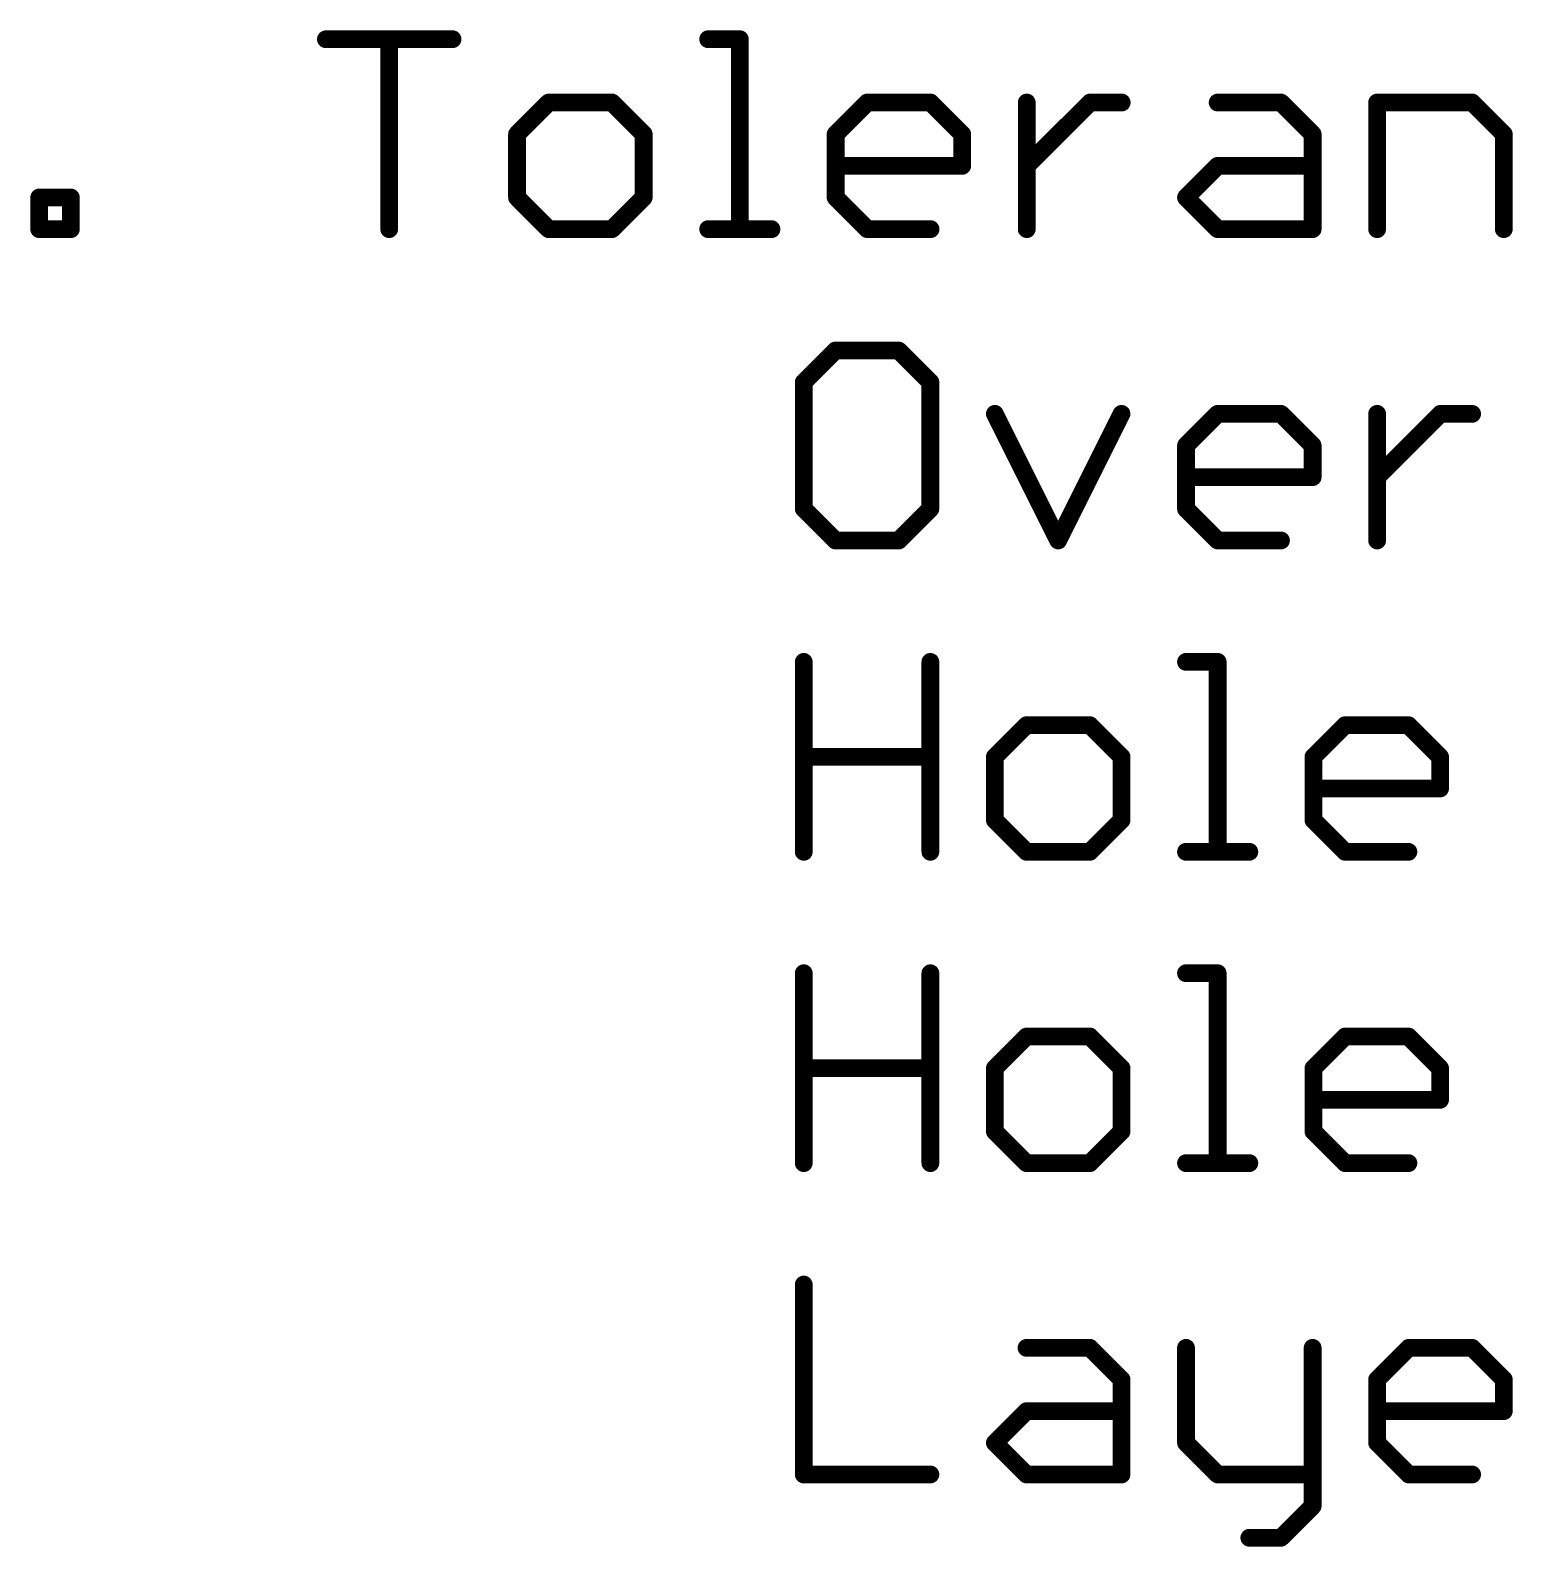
# Model space of a CAD drawing. Extents: x -1.41 to 8.41, y -3.01 to 3.01.
# Drawn here: x 1.864 to 2.364, y -0.776 to -0.265 of the extents above; entities that cross this region are included whole.
import ezdxf

# ---------------------------------------------------------------- set-up
doc = ezdxf.new("R2010")
doc.units = 0
doc.layers.add('52', color=253, linetype='CONTINUOUS')

msp = doc.modelspace()

# ---------------------------------------------------------------- linework, layer by layer
at = {"layer": '52', "const_width": 0.006}
for points in [[(1.964137, -0.267945), (2.006841, -0.267945)], [(1.985489, -0.332), (1.985489, -0.267945)], [(2.093047, -0.267945), (2.103723, -0.267945)], [(2.103723, -0.267945), (2.103723, -0.332)], [(2.039268, -0.289297), (2.028592, -0.299973)], [(2.06062, -0.289297), (2.039268, -0.289297)], [(2.071296, -0.299973), (2.06062, -0.289297)], [(2.136017, -0.299973), (2.146693, -0.289297)], [(2.146693, -0.289297), (2.168045, -0.289297)], [(2.168045, -0.289297), (2.17872, -0.299973)], [(2.200472, -0.332), (2.200472, -0.289297)], [(2.200472, -0.310648), (2.221824, -0.289297)], [(2.221824, -0.289297), (2.2325, -0.289297)], [(2.26486, -0.289297), (2.286212, -0.289297)], [(2.286212, -0.289297), (2.296888, -0.299973)], [(2.31864, -0.332), (2.31864, -0.289297)], [(2.31864, -0.289297), (2.350667, -0.289297)], [(2.350667, -0.289297), (2.361343, -0.299973)], [(2.028592, -0.299973), (2.028592, -0.321324)], [(2.071296, -0.321324), (2.071296, -0.299973)], [(2.136017, -0.321324), (2.136017, -0.299973)], [(2.17872, -0.299973), (2.17872, -0.310648)], [(2.296888, -0.299973), (2.296888, -0.332)], [(2.361343, -0.299973), (2.361343, -0.332)], [(2.17872, -0.310648), (2.136017, -0.310648)], [(2.254185, -0.321324), (2.26486, -0.310648)], [(2.26486, -0.310648), (2.296888, -0.310648)], [(1.867455, -0.332), (1.867455, -0.321324)], [(1.867455, -0.321324), (1.878131, -0.321324)], [(1.878131, -0.321324), (1.878131, -0.332)], [(2.028592, -0.321324), (2.039268, -0.332)], [(2.06062, -0.332), (2.071296, -0.321324)], [(2.146693, -0.332), (2.136017, -0.321324)], [(2.26486, -0.332), (2.254185, -0.321324)], [(1.878131, -0.332), (1.867455, -0.332)], [(2.039268, -0.332), (2.06062, -0.332)], [(2.093047, -0.332), (2.114399, -0.332)], [(2.168045, -0.332), (2.146693, -0.332)], [(2.296888, -0.332), (2.26486, -0.332)], [(2.135951, -0.372945), (2.125275, -0.383621)], [(2.157302, -0.372945), (2.135951, -0.372945)], [(2.167978, -0.383621), (2.157302, -0.372945)], [(2.125275, -0.383621), (2.125275, -0.426324)], [(2.167978, -0.426324), (2.167978, -0.383621)], [(2.18973, -0.394297), (2.211081, -0.437)], [(2.211081, -0.437), (2.232433, -0.394297)], [(2.254185, -0.404973), (2.26486, -0.394297)], [(2.26486, -0.394297), (2.286212, -0.394297)], [(2.286212, -0.394297), (2.296888, -0.404973)], [(2.31864, -0.437), (2.31864, -0.394297)], [(2.31864, -0.415648), (2.339991, -0.394297)], [(2.339991, -0.394297), (2.350667, -0.394297)], [(2.254185, -0.426324), (2.254185, -0.404973)], [(2.296888, -0.404973), (2.296888, -0.415648)], [(2.296888, -0.415648), (2.254185, -0.415648)], [(2.125275, -0.426324), (2.135951, -0.437)], [(2.157302, -0.437), (2.167978, -0.426324)], [(2.26486, -0.437), (2.254185, -0.426324)], [(2.135951, -0.437), (2.157302, -0.437)], [(2.286212, -0.437), (2.26486, -0.437)], [(2.125275, -0.542), (2.125275, -0.477945)], [(2.167978, -0.477945), (2.167978, -0.542)], [(2.254185, -0.477945), (2.26486, -0.477945)], [(2.26486, -0.477945), (2.26486, -0.542)], [(2.200406, -0.499297), (2.18973, -0.509973)], [(2.221757, -0.499297), (2.200406, -0.499297)], [(2.232433, -0.509973), (2.221757, -0.499297)], [(2.297155, -0.509973), (2.30783, -0.499297)], [(2.30783, -0.499297), (2.329182, -0.499297)], [(2.329182, -0.499297), (2.339858, -0.509973)], [(2.125275, -0.509973), (2.167978, -0.509973)], [(2.18973, -0.509973), (2.18973, -0.531324)], [(2.232433, -0.531324), (2.232433, -0.509973)], [(2.297155, -0.531324), (2.297155, -0.509973)], [(2.339858, -0.509973), (2.339858, -0.520648)], [(2.339858, -0.520648), (2.297155, -0.520648)], [(2.18973, -0.531324), (2.200406, -0.542)], [(2.221757, -0.542), (2.232433, -0.531324)], [(2.30783, -0.542), (2.297155, -0.531324)], [(2.200406, -0.542), (2.221757, -0.542)], [(2.254185, -0.542), (2.275536, -0.542)], [(2.329182, -0.542), (2.30783, -0.542)], [(2.125275, -0.647), (2.125275, -0.582945)], [(2.167978, -0.582945), (2.167978, -0.647)], [(2.254185, -0.582945), (2.26486, -0.582945)], [(2.26486, -0.582945), (2.26486, -0.647)], [(2.200406, -0.604297), (2.18973, -0.614973)], [(2.221757, -0.604297), (2.200406, -0.604297)], [(2.232433, -0.614973), (2.221757, -0.604297)], [(2.297155, -0.614973), (2.30783, -0.604297)], [(2.30783, -0.604297), (2.329182, -0.604297)], [(2.329182, -0.604297), (2.339858, -0.614973)], [(2.125275, -0.614973), (2.167978, -0.614973)], [(2.18973, -0.614973), (2.18973, -0.636324)], [(2.232433, -0.636324), (2.232433, -0.614973)], [(2.297155, -0.636324), (2.297155, -0.614973)], [(2.339858, -0.614973), (2.339858, -0.625648)], [(2.339858, -0.625648), (2.297155, -0.625648)], [(2.18973, -0.636324), (2.200406, -0.647)], [(2.221757, -0.647), (2.232433, -0.636324)], [(2.30783, -0.647), (2.297155, -0.636324)], [(2.200406, -0.647), (2.221757, -0.647)], [(2.254185, -0.647), (2.275536, -0.647)], [(2.329182, -0.647), (2.30783, -0.647)], [(2.125275, -0.687945), (2.125275, -0.752)], [(2.200406, -0.709297), (2.221757, -0.709297)], [(2.221757, -0.709297), (2.232433, -0.719973)], [(2.254185, -0.709297), (2.254185, -0.741324)], [(2.296888, -0.709297), (2.296888, -0.762676)], [(2.31864, -0.719973), (2.329315, -0.709297)], [(2.329315, -0.709297), (2.350667, -0.709297)], [(2.350667, -0.709297), (2.361343, -0.719973)], [(2.232433, -0.719973), (2.232433, -0.752)], [(2.31864, -0.741324), (2.31864, -0.719973)], [(2.361343, -0.719973), (2.361343, -0.730648)], [(2.18973, -0.741324), (2.200406, -0.730648)], [(2.200406, -0.730648), (2.232433, -0.730648)], [(2.361343, -0.730648), (2.31864, -0.730648)], [(2.200406, -0.752), (2.18973, -0.741324)], [(2.254185, -0.741324), (2.26486, -0.752)], [(2.329315, -0.752), (2.31864, -0.741324)], [(2.125275, -0.752), (2.167978, -0.752)], [(2.232433, -0.752), (2.200406, -0.752)], [(2.26486, -0.752), (2.296888, -0.752)], [(2.350667, -0.752), (2.329315, -0.752)], [(2.296888, -0.762676), (2.286212, -0.773352)], [(2.286212, -0.773352), (2.275536, -0.773352)]]:
    msp.add_lwpolyline(points, dxfattribs=at)
at = {"layer": '52', "const_width": 0.003}
for points in [[(1.964137, -0.266445, 1), (1.964137, -0.269445)], [(1.986989, -0.267945, 1), (1.983989, -0.267945)], [(2.006841, -0.269445, 1), (2.006841, -0.266445)], [(2.093047, -0.266445, 1), (2.093047, -0.269445)], [(2.105223, -0.267945, 1), (2.102223, -0.267945)], [(2.103723, -0.269445, 1), (2.103723, -0.266445)], [(2.039268, -0.287797, 1), (2.039268, -0.290797)], [(2.040329, -0.290358, 1), (2.038207, -0.288236)], [(2.06168, -0.288236, 1), (2.059559, -0.290358)], [(2.06062, -0.290797, 1), (2.06062, -0.287797)], [(2.146693, -0.287797, 1), (2.146693, -0.290797)], [(2.147754, -0.290358, 1), (2.145632, -0.288236)], [(2.169105, -0.288236, 1), (2.166984, -0.290358)], [(2.168045, -0.290797, 1), (2.168045, -0.287797)], [(2.201972, -0.289297, 1), (2.198972, -0.289297)], [(2.221824, -0.287797, 1), (2.221824, -0.290797)], [(2.222884, -0.290358, 1), (2.220763, -0.288236)], [(2.2325, -0.290797, 1), (2.2325, -0.287797)], [(2.26486, -0.287797, 1), (2.26486, -0.290797)], [(2.287273, -0.288236, 1), (2.285151, -0.290358)], [(2.286212, -0.290797, 1), (2.286212, -0.287797)], [(2.32014, -0.289297, 1), (2.31714, -0.289297)], [(2.31864, -0.287797, 1), (2.31864, -0.290797)], [(2.351728, -0.288236, 1), (2.349606, -0.290358)], [(2.350667, -0.290797, 1), (2.350667, -0.287797)], [(2.030092, -0.299973, 1), (2.027092, -0.299973)], [(2.027532, -0.298912, 1), (2.029653, -0.301033)], [(2.072796, -0.299973, 1), (2.069796, -0.299973)], [(2.070235, -0.301033, 1), (2.072356, -0.298912)], [(2.137517, -0.299973, 1), (2.134517, -0.299973)], [(2.134957, -0.298912, 1), (2.137078, -0.301033)], [(2.18022, -0.299973, 1), (2.17722, -0.299973)], [(2.17766, -0.301033, 1), (2.179781, -0.298912)], [(2.298388, -0.299973, 1), (2.295388, -0.299973)], [(2.295827, -0.301033, 1), (2.297949, -0.298912)], [(2.362843, -0.299973, 1), (2.359843, -0.299973)], [(2.360282, -0.301033, 1), (2.362404, -0.298912)], [(2.136017, -0.309148, 1), (2.136017, -0.312148)], [(2.17722, -0.310648, 1), (2.18022, -0.310648)], [(2.17872, -0.312148, 1), (2.17872, -0.309148)], [(2.199412, -0.309588, 1), (2.201533, -0.311709)], [(2.26486, -0.309148, 1), (2.26486, -0.312148)], [(2.265921, -0.311709, 1), (2.2638, -0.309588)], [(2.296888, -0.312148, 1), (2.296888, -0.309148)], [(1.868955, -0.321324, 1), (1.865955, -0.321324)], [(1.867455, -0.319824, 1), (1.867455, -0.322824)], [(1.879631, -0.321324, 1), (1.876631, -0.321324)], [(1.878131, -0.322824, 1), (1.878131, -0.319824)], [(2.027092, -0.321324, 1), (2.030092, -0.321324)], [(2.029653, -0.320264, 1), (2.027532, -0.322385)], [(2.069796, -0.321324, 1), (2.072796, -0.321324)], [(2.072356, -0.322385, 1), (2.070235, -0.320264)], [(2.134517, -0.321324, 1), (2.137517, -0.321324)], [(2.137078, -0.320264, 1), (2.134957, -0.322385)], [(2.255245, -0.320264, 1), (2.253124, -0.322385)], [(2.253124, -0.320264, 1), (2.255245, -0.322385)], [(1.867455, -0.3305, 1), (1.867455, -0.3335)], [(1.865955, -0.332, 1), (1.868955, -0.332)], [(1.876631, -0.332, 1), (1.879631, -0.332)], [(1.878131, -0.3335, 1), (1.878131, -0.3305)], [(1.983989, -0.332, 1), (1.986989, -0.332)], [(2.039268, -0.3305, 1), (2.039268, -0.3335)], [(2.038207, -0.333061, 1), (2.040329, -0.330939)], [(2.059559, -0.330939, 1), (2.06168, -0.333061)], [(2.06062, -0.3335, 1), (2.06062, -0.3305)], [(2.093047, -0.3305, 1), (2.093047, -0.3335)], [(2.102223, -0.332, 1), (2.105223, -0.332)], [(2.114399, -0.3335, 1), (2.114399, -0.3305)], [(2.146693, -0.3305, 1), (2.146693, -0.3335)], [(2.145632, -0.333061, 1), (2.147754, -0.330939)], [(2.168045, -0.3335, 1), (2.168045, -0.3305)], [(2.198972, -0.332, 1), (2.201972, -0.332)], [(2.26486, -0.3305, 1), (2.26486, -0.3335)], [(2.2638, -0.333061, 1), (2.265921, -0.330939)], [(2.295388, -0.332, 1), (2.298388, -0.332)], [(2.296888, -0.3335, 1), (2.296888, -0.3305)], [(2.31714, -0.332, 1), (2.32014, -0.332)], [(2.359843, -0.332, 1), (2.362843, -0.332)], [(2.135951, -0.371445, 1), (2.135951, -0.374445)], [(2.137011, -0.374006, 1), (2.13489, -0.371885)], [(2.158363, -0.371885, 1), (2.156242, -0.374006)], [(2.157302, -0.374445, 1), (2.157302, -0.371445)], [(2.126775, -0.383621, 1), (2.123775, -0.383621)], [(2.124214, -0.38256, 1), (2.126336, -0.384682)], [(2.169478, -0.383621, 1), (2.166478, -0.383621)], [(2.166917, -0.384682, 1), (2.169039, -0.38256)], [(2.191071, -0.393626, 1), (2.188388, -0.394968)], [(2.233775, -0.394968, 1), (2.231091, -0.393626)], [(2.26486, -0.392797, 1), (2.26486, -0.395797)], [(2.265921, -0.395358, 1), (2.2638, -0.393236)], [(2.287273, -0.393236, 1), (2.285151, -0.395358)], [(2.286212, -0.395797, 1), (2.286212, -0.392797)], [(2.32014, -0.394297, 1), (2.31714, -0.394297)], [(2.339991, -0.392797, 1), (2.339991, -0.395797)], [(2.341052, -0.395358, 1), (2.338931, -0.393236)], [(2.350667, -0.395797, 1), (2.350667, -0.392797)], [(2.255685, -0.404973, 1), (2.252685, -0.404973)], [(2.253124, -0.403912, 1), (2.255245, -0.406033)], [(2.298388, -0.404973, 1), (2.295388, -0.404973)], [(2.295827, -0.406033, 1), (2.297949, -0.403912)], [(2.254185, -0.414148, 1), (2.254185, -0.417148)], [(2.295388, -0.415648, 1), (2.298388, -0.415648)], [(2.296888, -0.417148, 1), (2.296888, -0.414148)], [(2.317579, -0.414588, 1), (2.3197, -0.416709)], [(2.126336, -0.425264, 1), (2.124214, -0.427385)], [(2.169039, -0.427385, 1), (2.166917, -0.425264)], [(2.255245, -0.425264, 1), (2.253124, -0.427385)], [(2.123775, -0.426324, 1), (2.126775, -0.426324)], [(2.166478, -0.426324, 1), (2.169478, -0.426324)], [(2.252685, -0.426324, 1), (2.255685, -0.426324)], [(2.135951, -0.4355, 1), (2.135951, -0.4385)], [(2.13489, -0.438061, 1), (2.137011, -0.435939)], [(2.156242, -0.435939, 1), (2.158363, -0.438061)], [(2.157302, -0.4385, 1), (2.157302, -0.4355)], [(2.26486, -0.4355, 1), (2.26486, -0.4385)], [(2.2638, -0.438061, 1), (2.265921, -0.435939)], [(2.286212, -0.4385, 1), (2.286212, -0.4355)], [(2.20974, -0.436329, 1), (2.212423, -0.437671)], [(2.20974, -0.437671, 1), (2.212423, -0.436329)], [(2.31714, -0.437, 1), (2.32014, -0.437)], [(2.126775, -0.477945, 1), (2.123775, -0.477945)], [(2.169478, -0.477945, 1), (2.166478, -0.477945)], [(2.254185, -0.476445, 1), (2.254185, -0.479445)], [(2.26636, -0.477945, 1), (2.26336, -0.477945)], [(2.26486, -0.479445, 1), (2.26486, -0.476445)], [(2.200406, -0.497797, 1), (2.200406, -0.500797)], [(2.201466, -0.500358, 1), (2.199345, -0.498236)], [(2.222818, -0.498236, 1), (2.220696, -0.500358)], [(2.221757, -0.500797, 1), (2.221757, -0.497797)], [(2.30783, -0.497797, 1), (2.30783, -0.500797)], [(2.308891, -0.500358, 1), (2.30677, -0.498236)], [(2.330243, -0.498236, 1), (2.328121, -0.500358)], [(2.329182, -0.500797, 1), (2.329182, -0.497797)], [(2.125275, -0.508473, 1), (2.125275, -0.511473)], [(2.167978, -0.511473, 1), (2.167978, -0.508473)], [(2.19123, -0.509973, 1), (2.18823, -0.509973)], [(2.188669, -0.508912, 1), (2.19079, -0.511033)], [(2.233933, -0.509973, 1), (2.230933, -0.509973)], [(2.231372, -0.511033, 1), (2.233494, -0.508912)], [(2.298655, -0.509973, 1), (2.295655, -0.509973)], [(2.296094, -0.508912, 1), (2.298215, -0.511033)], [(2.341358, -0.509973, 1), (2.338358, -0.509973)], [(2.338797, -0.511033, 1), (2.340919, -0.508912)], [(2.297155, -0.519148, 1), (2.297155, -0.522148)], [(2.338358, -0.520648, 1), (2.341358, -0.520648)], [(2.339858, -0.522148, 1), (2.339858, -0.519148)], [(2.19079, -0.530264, 1), (2.188669, -0.532385)], [(2.18823, -0.531324, 1), (2.19123, -0.531324)], [(2.230933, -0.531324, 1), (2.233933, -0.531324)], [(2.233494, -0.532385, 1), (2.231372, -0.530264)], [(2.298215, -0.530264, 1), (2.296094, -0.532385)], [(2.295655, -0.531324, 1), (2.298655, -0.531324)], [(2.123775, -0.542, 1), (2.126775, -0.542)], [(2.166478, -0.542, 1), (2.169478, -0.542)], [(2.200406, -0.5405, 1), (2.200406, -0.5435)], [(2.199345, -0.543061, 1), (2.201466, -0.540939)], [(2.220696, -0.540939, 1), (2.222818, -0.543061)], [(2.221757, -0.5435, 1), (2.221757, -0.5405)], [(2.254185, -0.5405, 1), (2.254185, -0.5435)], [(2.26336, -0.542, 1), (2.26636, -0.542)], [(2.275536, -0.5435, 1), (2.275536, -0.5405)], [(2.30783, -0.5405, 1), (2.30783, -0.5435)], [(2.30677, -0.543061, 1), (2.308891, -0.540939)], [(2.329182, -0.5435, 1), (2.329182, -0.5405)], [(2.126775, -0.582945, 1), (2.123775, -0.582945)], [(2.169478, -0.582945, 1), (2.166478, -0.582945)], [(2.254185, -0.581445, 1), (2.254185, -0.584445)], [(2.26636, -0.582945, 1), (2.26336, -0.582945)], [(2.26486, -0.584445, 1), (2.26486, -0.581445)], [(2.200406, -0.602797, 1), (2.200406, -0.605797)], [(2.201466, -0.605358, 1), (2.199345, -0.603236)], [(2.222818, -0.603236, 1), (2.220696, -0.605358)], [(2.221757, -0.605797, 1), (2.221757, -0.602797)], [(2.30783, -0.602797, 1), (2.30783, -0.605797)], [(2.308891, -0.605358, 1), (2.30677, -0.603236)], [(2.330243, -0.603236, 1), (2.328121, -0.605358)], [(2.329182, -0.605797, 1), (2.329182, -0.602797)], [(2.125275, -0.613473, 1), (2.125275, -0.616473)], [(2.167978, -0.616473, 1), (2.167978, -0.613473)], [(2.19123, -0.614973, 1), (2.18823, -0.614973)], [(2.188669, -0.613912, 1), (2.19079, -0.616033)], [(2.233933, -0.614973, 1), (2.230933, -0.614973)], [(2.231372, -0.616033, 1), (2.233494, -0.613912)], [(2.298655, -0.614973, 1), (2.295655, -0.614973)], [(2.296094, -0.613912, 1), (2.298215, -0.616033)], [(2.341358, -0.614973, 1), (2.338358, -0.614973)], [(2.338797, -0.616033, 1), (2.340919, -0.613912)], [(2.297155, -0.624148, 1), (2.297155, -0.627148)], [(2.339858, -0.627148, 1), (2.339858, -0.624148)], [(2.338358, -0.625648, 1), (2.341358, -0.625648)], [(2.19079, -0.635264, 1), (2.188669, -0.637385)], [(2.233494, -0.637385, 1), (2.231372, -0.635264)], [(2.298215, -0.635264, 1), (2.296094, -0.637385)], [(2.18823, -0.636324, 1), (2.19123, -0.636324)], [(2.230933, -0.636324, 1), (2.233933, -0.636324)], [(2.295655, -0.636324, 1), (2.298655, -0.636324)], [(2.200406, -0.6455, 1), (2.200406, -0.6485)], [(2.221757, -0.6485, 1), (2.221757, -0.6455)], [(2.254185, -0.6455, 1), (2.254185, -0.6485)], [(2.275536, -0.6485, 1), (2.275536, -0.6455)], [(2.30783, -0.6455, 1), (2.30783, -0.6485)], [(2.329182, -0.6485, 1), (2.329182, -0.6455)], [(2.123775, -0.647, 1), (2.126775, -0.647)], [(2.166478, -0.647, 1), (2.169478, -0.647)], [(2.199345, -0.648061, 1), (2.201466, -0.645939)], [(2.220696, -0.645939, 1), (2.222818, -0.648061)], [(2.26336, -0.647, 1), (2.26636, -0.647)], [(2.30677, -0.648061, 1), (2.308891, -0.645939)], [(2.126775, -0.687945, 1), (2.123775, -0.687945)], [(2.200406, -0.707797, 1), (2.200406, -0.710797)], [(2.222818, -0.708236, 1), (2.220696, -0.710358)], [(2.221757, -0.710797, 1), (2.221757, -0.707797)], [(2.255685, -0.709297, 1), (2.252685, -0.709297)], [(2.298388, -0.709297, 1), (2.295388, -0.709297)], [(2.329315, -0.707797, 1), (2.329315, -0.710797)], [(2.330376, -0.710358, 1), (2.328255, -0.708236)], [(2.351728, -0.708236, 1), (2.349606, -0.710358)], [(2.350667, -0.710797, 1), (2.350667, -0.707797)], [(2.233933, -0.719973, 1), (2.230933, -0.719973)], [(2.231372, -0.721033, 1), (2.233494, -0.718912)], [(2.32014, -0.719973, 1), (2.31714, -0.719973)], [(2.317579, -0.718912, 1), (2.3197, -0.721033)], [(2.362843, -0.719973, 1), (2.359843, -0.719973)], [(2.360282, -0.721033, 1), (2.362404, -0.718912)], [(2.200406, -0.729148, 1), (2.200406, -0.732148)], [(2.201466, -0.731709, 1), (2.199345, -0.729588)], [(2.232433, -0.732148, 1), (2.232433, -0.729148)], [(2.31864, -0.729148, 1), (2.31864, -0.732148)], [(2.359843, -0.730648, 1), (2.362843, -0.730648)], [(2.361343, -0.732148, 1), (2.361343, -0.729148)], [(2.19079, -0.740264, 1), (2.188669, -0.742385)], [(2.188669, -0.740264, 1), (2.19079, -0.742385)], [(2.255245, -0.740264, 1), (2.253124, -0.742385)], [(2.252685, -0.741324, 1), (2.255685, -0.741324)], [(2.3197, -0.740264, 1), (2.317579, -0.742385)], [(2.31714, -0.741324, 1), (2.32014, -0.741324)], [(2.125275, -0.7505, 1), (2.125275, -0.7535)], [(2.123775, -0.752, 1), (2.126775, -0.752)], [(2.167978, -0.7535, 1), (2.167978, -0.7505)], [(2.200406, -0.7505, 1), (2.200406, -0.7535)], [(2.199345, -0.753061, 1), (2.201466, -0.750939)], [(2.230933, -0.752, 1), (2.233933, -0.752)], [(2.232433, -0.7535, 1), (2.232433, -0.7505)], [(2.26486, -0.7505, 1), (2.26486, -0.7535)], [(2.2638, -0.753061, 1), (2.265921, -0.750939)], [(2.296888, -0.7535, 1), (2.296888, -0.7505)], [(2.329315, -0.7505, 1), (2.329315, -0.7535)], [(2.328255, -0.753061, 1), (2.330376, -0.750939)], [(2.350667, -0.7535, 1), (2.350667, -0.7505)], [(2.295388, -0.762676, 1), (2.298388, -0.762676)], [(2.297949, -0.763736, 1), (2.295827, -0.761615)], [(2.275536, -0.771852, 1), (2.275536, -0.774852)], [(2.285151, -0.772291, 1), (2.287273, -0.774412)], [(2.286212, -0.774852, 1), (2.286212, -0.771852)]]:
    msp.add_lwpolyline(points, format="xyb", dxfattribs=at)

doc.saveas('drawing.dxf')
